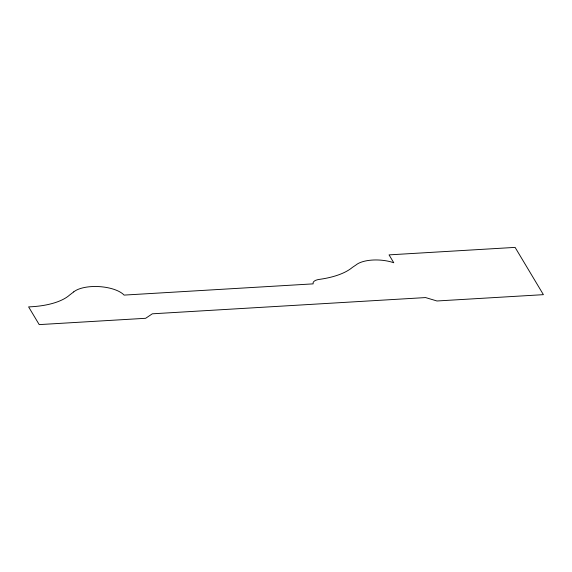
<?xml version="1.0" encoding="UTF-8"?>
<svg xmlns="http://www.w3.org/2000/svg" width="572" height="572" viewBox="0 0 572 572"><rect width="100%" height="100%" fill="white"/><g stroke="black" fill="none" stroke-linecap="round" stroke-linejoin="round"><path stroke-width="0.86" d="M73.724 291.884L69.484 295.138A57.758 24.41 3.6 0 1 28.6 306.885L39.211 324.61L145.667 318.289L152.316 313.813L425.582 297.576L436.944 300.979L543.4 294.659L515.1 247.39L389.053 254.876L393.772 262.755A25.704 10.861 3.6 0 0 355.877 265.058L352.331 267.439A66.724 28.2 3.6 0 1 319.87 279.308A10.653 4.504 3.6 0 0 313.17 283.862L124.103 295.095A27.699 11.705 3.6 0 0 99.371 286.622A27.699 11.705 3.6 0 0 73.724 291.884"/></g></svg>
